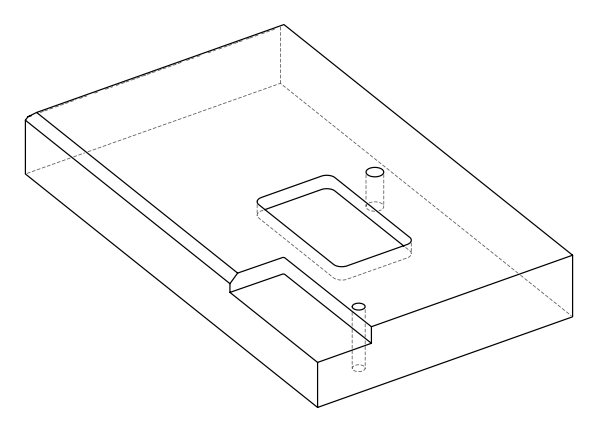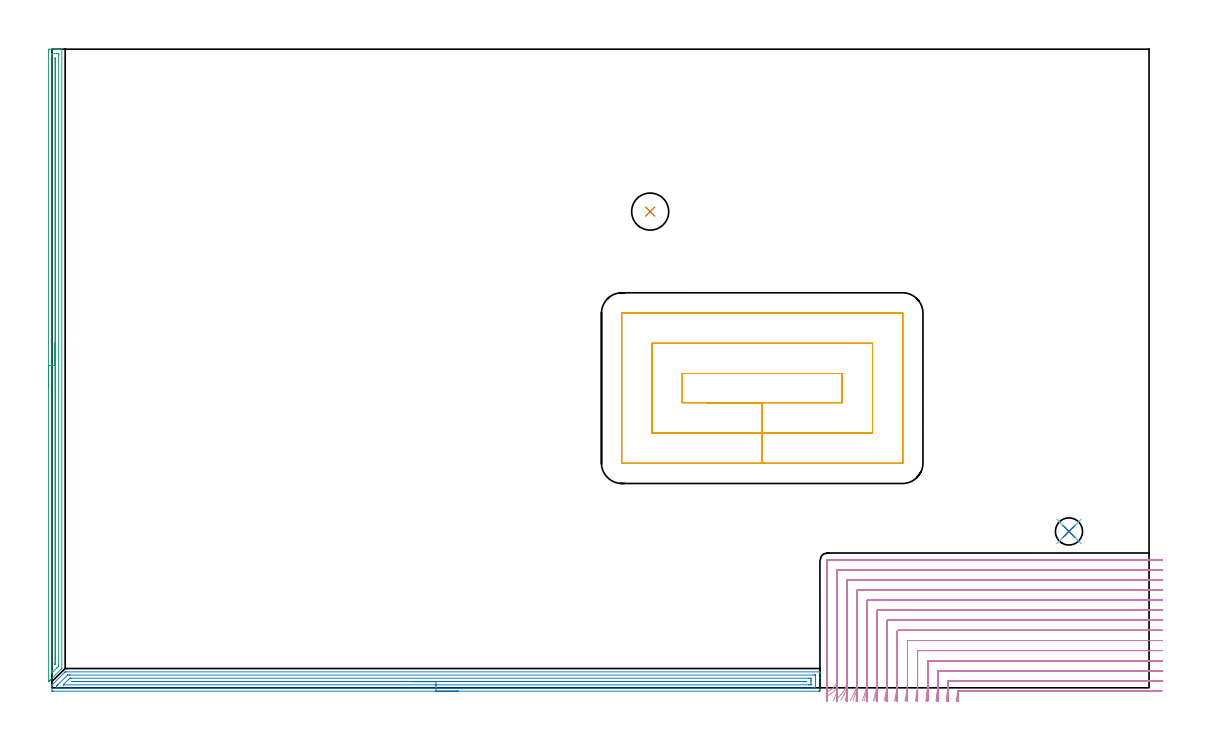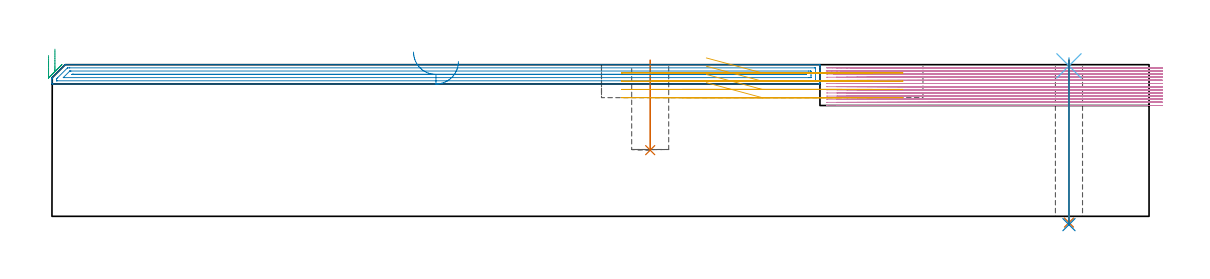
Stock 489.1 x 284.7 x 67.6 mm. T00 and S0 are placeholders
(PLAN: 8 operations, 6 tool changes, 87.2 min)
(1 INDEXABLE_INSERT_DRILL_BLIND_HOLE_FROM_SOLID | STEP1POCKET | NXT0302_004 | 0.16 min | 8083 mm3)
(2 AREA_MILL | FG_CHAMFER_SURFACE | UGT0205_001 | 11.04 min | 12862 mm3)
(3 AREA_MILL_1 | FG_CHAMFER_SURFACE_1 | UGT0205_001 | 6.85 min | 4840 mm3)
(4 MILL_CORNER_NOTCH_RECTANGULAR | CORNER_NOTCH_RECTANGULAR | UGT0201_014 | Follow Part, ap 1.5, ae 75% | 61.27 min | 160205 mm3)
(5 MILL_RECTANGULAR_POCKET | POCKET_RECTANGULAR_STRAIGHT | UGT0201_100 | Follow Part, ap 4.5, ae 75% | 7.29 min | 178053 mm3)
(6 SPOT_DRILL | STEP1HOLE | NXT0321_9005460120000 | 0.03 min | 6 mm3)
(7 DRILL_THROUGH_HOLE_INTO_CENTER | STEP1HOLE | NXT0301_042 | 0.29 min | 2638 mm3)
(8 DRILL_TO_ENLARGE_THROUGH_HOLE | STEP1HOLE | NXT0301_092 | 0.29 min | 5090 mm3)
(TOOL NXT0302_004 | Index. Insert Drill 16.5mm [880-D1650L20-05] | D16.5 PA176 FL83 Z2)
(TOOL UGT0205_001 | Chamfer Mill 20 x 3 x 45 deg. | D20 FL50 Z2)
(TOOL UGT0201_014 | End mill 6 mm | D6 FL24 Z4)
(TOOL UGT0201_100 | End Mill 18 mm | D18 FL22 Z2)
(TOOL NXT0321_9005460120000 | NC Spot Drill, 142deg, 12mm, Carbide, Uncoated | D12 PA142 FL30 Z2)
(TOOL NXT0301_042 | Carbide Drill 7.1mm [860.1-0710-057A1-MM 2214] | D7.1 PA140 FL85 Z2)
(TOOL NXT0301_092 | Carbide Drill 12.1mm [860.1-1210-061A1-MM 2214] | D12.1 PA140 FL77 Z2)
(OP 1 INDEXABLE_INSERT_DRILL_BLIND_HOLE_FROM_SOLID)
G17 G21 G94 G90
T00 M6
G54
G17 G0 G90 X266.7 Y212.3 S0 M3
G43 Z77.6 H1
G94 G81 G98 Z29.5 F250. R69.6
G80
M5
M2
(OP 2 AREA_MILL)
G17 G21 G94 G90
T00 M6
G54
G17 G0 G90 X181.2 Y-1.5 S1061 M3
G43 Z77.6 H0
Z69.
G94 G1 X181.162 Z68.128 F250.
X181.048 Z67.263
X180.859 Z66.412
X180.597 Z65.58
X180.263 Z64.774
X179.86 Z64.
X179.392 Z63.264
X178.86 Z62.572
X178.271 Z61.929
X177.628 Z61.34
X176.936 Z60.808
X176.2 Z60.34
X175.426 Z59.937
X174.62 Z59.603
X173.788 Z59.341
X172.936 Z59.152
X172.072 Z59.038
X171.2 Z59.
X0.615
X0.352 Y-1.497 Z59.003
X0.003 Y-1.491 Z59.006
X0.001 Y-1.466 Z59.031
X0. Y-0.263 Z60.232
Y0.396 Z60.896
Y1.05 Z61.549
X0.001 Y1.16 Z61.658
X0.01 Y1.199 Z61.696
X0.045 Y1.247 Z61.744
X5.585 Y6.785 Z67.285
X5.863 Y7.061 Z67.558
X5.906 Y7.095 Z67.59
X5.973 Y7.1 Z67.6
X342.232
X342.39 Y7.098 Z67.589
X342.397 Y6.966 Z67.459
X342.4 Y6.827 Z67.327
Y6.522 Z67.021
Y5.863 Z66.357
Y4.658 Z65.155
Y4.113 Z64.607
Y-0.865 Z59.632
X342.396 Y-1.138 Z59.359
X342.39 Y-1.493 Z59.004
X342.151 Y-1.496 Z59.002
X341.785 Y-1.5 Z59.
X171.2
Y-0.086 Z60.414
X2.401 Y-0.085 Z60.415
X2.219 Y-0.084 Z60.416
X2.052 Y-0.08 Z60.42
X2.017 Y-0.079 Z60.421
X2.01 Y-0.059 Z60.441
X2.006 Y-0.03 Z60.47
X2.001 Y0.129 Z60.629
X2.006 Y0.612 Z61.112
X2.01 Y0.71 Z61.21
X2.016 Y0.755 Z61.255
X2.045 Y0.787 Z61.287
X2.131 Y0.877 Z61.377
X2.401 Y1.151 Z61.651
X2.571 Y1.321 Z61.821
X6.867 Y5.615 Z66.115
X6.921 Y5.664 Z66.164
X6.94 Y5.678 Z66.178
X6.958 Y5.68 Z66.18
X7.049 Y5.684 Z66.184
X7.76 Y5.686 Z66.186
X7.94
X339.999 Y5.685 Z66.185
X340.181 Y5.684 Z66.184
X340.348 Y5.68 Z66.18
X340.383 Y5.679 Z66.179
X340.39 Y5.659 Z66.159
X340.394 Y5.63 Z66.13
X340.399 Y5.471 Z65.971
X340.4 Y0.22 Z60.72
X340.398 Y0.088 Z60.588
X340.394 Y-0.016 Z60.484
X340.39 Y-0.079 Z60.421
X340.354 Y-0.08 Z60.42
X339.999 Y-0.084 Z60.416
X339.818 Y-0.085 Z60.415
X339.106 Y-0.086 Z60.414
X171.2
Y1.328 Z61.828
X5.242 Y1.329 Z61.829
X5.112 Y1.33 Z61.83
X5.08 Y1.332 Z61.832
X5.055 Y1.334 Z61.834
X5.066 Y1.356 Z61.856
X5.08 Y1.379 Z61.879
X5.134 Y1.435 Z61.935
X5.186 Y1.487 Z61.987
X7.76 Y4.061 Z64.561
X7.812 Y4.113 Z64.613
X7.905 Y4.203 Z64.703
X7.947 Y4.24 Z64.74
X7.966 Y4.255 Z64.755
X8.006 Y4.265 Z64.765
X8.328 Y4.269 Z64.769
X8.491 Y4.271 Z64.771
X337.32
X338.052 Y4.27 Z64.77
X338.213 Y4.268 Z64.768
X338.366 Y4.265 Z64.765
X338.39 Y4.113 Z64.613
X338.396 Y3.933 Z64.433
X338.399 Y3.238 Z63.738
X338.4 Y3.054 Z63.554
Y2.179 Z62.679
X338.399 Y1.487 Z61.987
X338.396 Y1.396 Z61.896
X338.392 Y1.351 Z61.851
X338.389 Y1.335 Z61.835
X338.37 Y1.333 Z61.833
X338.213 Y1.331 Z61.831
X337.482 Y1.328 Z61.828
X337.32
X171.2
Y2.743 Z63.243
X9.157
X9.041 Y2.745 Z63.245
X8.983 Y2.749 Z63.249
X8.917 Y2.756 Z63.256
X8.955 Y2.797 Z63.297
X9.004 Y2.843 Z63.343
X9.047 Y2.851 Z63.351
X9.429 Y2.856 Z63.356
X9.546 Y2.857 Z63.357
X336.039
X336.097 Y2.856 Z63.356
X336.214 Y2.853 Z63.353
X336.39 Y2.845 Z63.345
X336.392 Y2.8 Z63.3
X336.39 Y2.755 Z63.255
X336.214 Y2.747 Z63.247
X336.097 Y2.744 Z63.244
X336.038 Y2.743 Z63.243
X171.2
X170.328 Z63.281
X169.464 Z63.395
X168.612 Z63.583
X167.78 Z63.846
X166.974 Z64.18
X166.2 Z64.582
X165.464 Z65.051
X164.772 Z65.582
X164.129 Z66.172
X163.54 Z66.815
X163.008 Z67.507
X162.54 Z68.243
X162.137 Z69.016
X161.803 Z69.822
X161.541 Z70.654
X161.352 Z71.506
X161.238 Z72.371
X161.2 Z73.243
G0 Z77.6
M5
M2
(OP 3 AREA_MILL_1)
G17 G21 G94 G90
T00 M6
G54
G17 G0 G90 X-1.5 Y133.7 S1061 M3
G43 Z77.6 H0
Z71.7
G94 G1 Y133.738 Z70.828 F250.
Y133.852 Z69.963
Y134.041 Z69.112
Y134.303 Z68.28
Y134.637 Z67.474
Y135.04 Z66.7
Y135.509 Z65.964
Y136.04 Z65.272
Y136.629 Z64.629
Y137.272 Z64.04
Y137.964 Z63.508
Y138.7 Z63.04
Y139.474 Z62.637
Y140.28 Z62.303
Y141.112 Z62.041
Y141.964 Z61.852
Y142.828 Z61.738
Y143.7 Z61.7
Y283.517
X-1.499 Y284.072 Z61.701
X-1.497 Y284.408
X-1.493 Y284.69 Z61.704
X-1.169 Y284.7 Z62.028
X1.45 Z64.644
X1.969 Z65.166
X2.323 Z65.519
X2.842 Z66.038
X3.196 Z66.39
X4.132 Z67.331
X4.268 Y284.697 Z67.461
X4.397 Y284.69 Z67.589
X4.4 Y284.519 Z67.6
Y8.693
X4.396 Y8.606 Z67.589
X4.357 Y8.559 Z67.553
X4.134 Y8.334 Z67.334
X-0.732 Y3.466 Z62.464
X-0.871 Y3.328 Z62.327
X-1.027 Y3.172 Z62.171
X-1.169 Y3.029 Z62.027
X-1.318 Y2.881 Z61.88
X-1.475 Y2.724 Z61.723
X-1.496 Y2.713 Z61.702
X-1.499 Y2.712 Z61.699
X-1.5 Y2.881 Z61.7
Y143.7
X-0.086 Z63.114
Y281.389
X-0.085 Y282.067 Z63.115
X-0.083 Y282.284 Z63.117
X-0.079 Y282.622 Z63.121
X-0.068 Y282.69 Z63.132
X0.035 Y282.695 Z63.235
X0.172 Y282.699 Z63.372
X2.323 Y282.7 Z65.523
X2.791 Y282.698 Z65.991
X2.941 Y282.693 Z66.141
X2.969 Y282.691 Z66.169
X2.979 Y282.64 Z66.179
X2.983 Y282.502 Z66.183
X2.984 Y282.284 Z66.184
X2.986 Y281.605 Z66.186
Y281.389
X2.985 Y10.481 Z66.185
X2.984 Y9.804 Z66.184
X2.981 Y9.695 Z66.181
X2.979 Y9.646 Z66.179
X2.929 Y9.587 Z66.129
X2.625 Y9.277 Z65.825
X2.323 Y8.973 Z65.523
X2.185 Y8.834 Z65.385
X0.418 Y7.068 Z63.618
X0.255 Y6.905 Z63.455
X0.046 Y6.703 Z63.246
X-0.03 Y6.632 Z63.17
X-0.079 Y6.591 Z63.121
X-0.082 Y6.686 Z63.118
X-0.084 Y6.905 Z63.116
X-0.085 Y7.305 Z63.115
X-0.086 Y7.584 Z63.114
Y143.7
X1.328 Z64.528
X1.329 Y280.495 Z64.529
X1.33 Y280.618 Z64.53
X1.332 Y280.661 Z64.532
X1.335 Y280.686 Z64.535
X1.351 Y280.69 Z64.551
X1.45 Y280.694 Z64.65
X1.516 Z64.716
X1.563 Y280.69 Z64.763
X1.566 Y280.619 Z64.766
X1.57 Y280.495 Z64.77
X1.571 Y280.371 Z64.771
Y11.126
X1.568 Y10.877 Z64.768
X1.564 Y10.713 Z64.764
X1.553 Y10.664 Z64.753
X1.536 Y10.644 Z64.736
X1.45 Y10.55 Z64.65
X1.416 Y10.516 Z64.616
X1.379 Y10.481 Z64.579
X1.355 Y10.466 Z64.555
X1.334 Y10.459 Z64.534
X1.332 Y10.481 Z64.532
X1.33 Y10.512 Z64.53
X1.329 Y10.605 Z64.529
X1.328 Y143.7 Z64.528
Y144.572 Z64.566
Y145.437 Z64.68
Y146.288 Z64.869
Y147.12 Z65.131
Y147.926 Z65.465
Y148.7 Z65.868
Y149.436 Z66.337
Y150.128 Z66.868
Y150.771 Z67.457
Y151.36 Z68.101
Y151.892 Z68.793
Y152.36 Z69.528
Y152.763 Z70.302
Y153.097 Z71.108
Y153.359 Z71.94
Y153.548 Z72.792
Y153.662 Z73.657
Y153.7 Z74.528
G0 Z77.6
M5
M2
(OP 4 MILL_CORNER_NOTCH_RECTANGULAR)
G17 G21 G94 G90
T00 M6
G54
G17 G0 G90 X494.753 Y-1.4 S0 M3
G43 Z77.6 H0
Z66.2
G94 G1 X491.753 F250.
X403.979 F500.
G3 X403.686 Y-1.669 R0.3
G2 X403.556 Y-3. R58.5
G1 X403.231 Y-5.982 F250.
G0 Z77.6
X495.1 Y3.1
Z66.2
G1 X492.1
X399.693 F500.
G3 X399.397 Y2.808 R0.3
G2 X399.027 Y-3. R54.
G1 X398.676 Y-5.979 F250.
G0 Z77.6
X495.1 Y7.6
Z66.2
G1 X492.1
X395.195 F500.
G3 X394.9 Y7.305 R0.3
G1 Y3.333
G2 X394.493 Y-3. R49.5
G1 X394.109 Y-5.975 F250.
G0 Z77.6
X495.1 Y12.1
Z66.2
G1 X492.1
X390.696 F500.
G3 X390.4 Y11.804 R0.3
G1 Y3.333
G2 X389.952 Y-3. R45.
G1 X389.53 Y-5.97 F250.
G0 Z77.6
X495.1 Y16.6
Z66.2
G1 X492.1
X386.196 F500.
G3 X385.9 Y16.304 R0.3
G1 Y3.333
G2 X385.402 Y-3. R40.5
G1 X384.933 Y-5.963 F250.
G0 Z77.6
X495.1 Y21.1
Z66.2
G1 X492.1
X381.696 F500.
G3 X381.4 Y20.804 R0.3
G1 Y3.333
G2 X380.839 Y-3. R36.
G1 X380.311 Y-5.953 F250.
G0 Z77.6
X495.1 Y25.6
Z66.2
G1 X492.1
X377.196 F500.
G3 X376.9 Y25.304 R0.3
G1 Y3.333
G2 X376.257 Y-3. R31.5
G1 X375.654 Y-5.939 F250.
G0 Z77.6
X495.1 Y30.1
Z66.2
G1 X492.1
X372.696 F500.
G3 X372.4 Y29.804 R0.3
G1 Y3.333
G2 X371.647 Y-3. R27.
G1 X370.943 Y-5.916 F250.
G0 Z77.6
X495.1 Y34.6
Z66.2
G1 X492.1
X368.197 F500.
G3 X367.9 Y34.303 R0.3
G1 Y3.333
G2 X366.99 Y-3. R22.5
G1 X366.146 Y-5.879 F250.
G0 Z77.6
X495.1 Y39.1
Z66.2
G1 X492.1
X363.697 F500.
G3 X363.4 Y38.803 R0.3
G1 Y3.333
G2 X362.249 Y-3. R18.
G1 X361.194 Y-5.808 F250.
G0 Z77.6
X495.1 Y43.6
Z66.2
G1 X492.1
X359.197 F500.
G3 X358.9 Y43.303 R0.3
G1 Y3.333
G2 X357.323 Y-3. R13.5
G1 X355.915 Y-5.649 F250.
G0 Z77.6
X495.1 Y48.1
Z66.2
G1 X492.1
X354.697 F500.
G3 X354.4 Y47.803 R0.3
G1 Y3.333
G2 X351.795 Y-3. R9.
G1 X349.684 Y-5.132 F250.
G0 Z77.6
X495.1 Y52.6
Z66.2
G1 X492.1
X350.197 F500.
G3 X349.9 Y52.303 R0.3
G1 Y3.333
G2 X347.979 Y-0.355 R4.5
G1 X345.52 Y-2.074 F250.
G0 Z77.6
X495.1 Y57.1
Z66.2
G1 X492.1
X345.8 F500.
G3 X345.4 Y56.7 R0.4
G1 Y3.333
Y0.333 F250.
G0 Z77.6
X494.753 Y-1.4
Z64.8
G1 X491.753
X404.105 F500.
G3 X403.811 Y-1.679 R0.3
G2 X403.723 Y-3. R58.5
G1 X403.49 Y-5.991 F250.
G0 Z77.6
X495.1 Y3.1
Z64.8
G1 X492.1
X399.695 F500.
G3 X399.4 Y2.805 R0.3
G1 Y1.546
G2 X399.208 Y-3. R54.
G1 X398.956 Y-5.989 F250.
G0 Z77.6
X495.1 Y7.6
Z64.8
G1 X492.1
X395.195 F500.
G3 X394.9 Y7.305 R0.3
G1 Y1.546
G2 X394.691 Y-3. R49.5
G1 X394.415 Y-5.987 F250.
G0 Z77.6
X495.1 Y12.1
Z64.8
G1 X492.1
X390.696 F500.
G3 X390.4 Y11.804 R0.3
G1 Y1.546
G2 X390.17 Y-3. R45.
G1 X389.867 Y-5.985 F250.
G0 Z77.6
X495.1 Y16.6
Z64.8
G1 X492.1
X386.196 F500.
G3 X385.9 Y16.304 R0.3
G1 Y1.546
G2 X385.644 Y-3. R40.5
G1 X385.307 Y-5.981 F250.
G0 Z77.6
X495.1 Y21.1
Z64.8
G1 X492.1
X381.696 F500.
G3 X381.4 Y20.804 R0.3
G1 Y1.546
G2 X381.112 Y-3. R36.
G1 X380.733 Y-5.976 F250.
G0 Z77.6
X495.1 Y25.6
Z64.8
G1 X492.1
X377.196 F500.
G3 X376.9 Y25.304 R0.3
G1 Y1.546
G2 X376.57 Y-3. R31.5
G1 X376.137 Y-5.969 F250.
G0 Z77.6
X495.1 Y30.1
Z64.8
G1 X492.1
X372.696 F500.
G3 X372.4 Y29.804 R0.3
G1 Y1.546
G2 X372.014 Y-3. R27.
G1 X371.509 Y-5.957 F250.
G0 Z77.6
X495.1 Y34.6
Z64.8
G1 X492.1
X368.197 F500.
G3 X367.9 Y34.303 R0.3
G1 Y1.546
G2 X367.436 Y-3. R22.5
G1 X366.83 Y-5.938 F250.
G0 Z77.6
X495.1 Y39.1
Z64.8
G1 X492.1
X363.697 F500.
G3 X363.4 Y38.803 R0.3
G1 Y1.546
G2 X362.816 Y-3. R18.
G1 X362.059 Y-5.903 F250.
G0 Z77.6
X495.1 Y43.6
Z64.8
G1 X492.1
X359.197 F500.
G3 X358.9 Y43.303 R0.3
G1 Y1.546
G2 X358.111 Y-3. R13.5
G1 X357.101 Y-5.825 F250.
G0 Z77.6
X495.1 Y48.1
Z64.8
G1 X492.1
X354.697 F500.
G3 X354.4 Y47.803 R0.3
G1 Y1.546
G2 X353.167 Y-3. R9.
G1 X351.652 Y-5.589 F250.
G0 Z77.6
X495.1 Y52.6
Z64.8
G1 X492.1
X350.197 F500.
G3 X349.9 Y52.303 R0.3
G1 Y1.546
G2 X347.691 Y-2.326 R4.5
G1 X345.11 Y-3.854 F250.
G0 Z77.6
X495.1 Y57.1
Z64.8
G1 X492.1
X345.8 F500.
G3 X345.4 Y56.7 R0.4
G1 Y1.546
Y-1.454 F250.
G0 Z77.6
X494.753 Y-1.4
Z63.4
G1 X491.753
X404.193 F500.
G3 X403.898 Y-1.693 R0.3
G2 X403.874 Y-3. R58.5
G1 X403.784 Y-5.999 F250.
G0 Z77.6
X495.1 Y3.1
Z63.4
G1 X492.1
X399.695 F500.
G3 X399.4 Y2.805 R0.3
G1 Y-1.25
G2 X399.372 Y-3. R54.
G1 X399.274 Y-5.998 F250.
G0 Z77.6
X495.1 Y7.6
Z63.4
G1 X492.1
X395.195 F500.
G3 X394.9 Y7.305 R0.3
G1 Y-1.25
G2 X394.869 Y-3. R49.5
G1 X394.763 Y-5.998 F250.
G0 Z77.6
X495.1 Y12.1
Z63.4
G1 X492.1
X390.696 F500.
G3 X390.4 Y11.804 R0.3
G1 Y-1.25
G2 X390.366 Y-3. R45.
G1 X390.249 Y-5.998 F250.
G0 Z77.6
X495.1 Y16.6
Z63.4
G1 X492.1
X386.196 F500.
G3 X385.9 Y16.304 R0.3
G1 Y-1.25
G2 X385.862 Y-3. R40.5
G1 X385.733 Y-5.997 F250.
G0 Z77.6
X495.1 Y21.1
Z63.4
G1 X492.1
X381.696 F500.
G3 X381.4 Y20.804 R0.3
G1 Y-1.25
G2 X381.357 Y-3. R36.
G1 X381.212 Y-5.996 F250.
G0 Z77.6
X495.1 Y25.6
Z63.4
G1 X492.1
X377.196 F500.
G3 X376.9 Y25.304 R0.3
G1 Y-1.25
G2 X376.851 Y-3. R31.5
G1 X376.685 Y-5.995 F250.
G0 Z77.6
X495.1 Y30.1
Z63.4
G1 X492.1
X372.696 F500.
G3 X372.4 Y29.804 R0.3
G1 Y-1.25
G2 X372.343 Y-3. R27.
G1 X372.149 Y-5.994 F250.
G0 Z77.6
X495.1 Y34.6
Z63.4
G1 X492.1
X368.197 F500.
G3 X367.9 Y34.303 R0.3
G1 Y-1.25
G2 X367.832 Y-3. R22.5
G1 X367.599 Y-5.991 F250.
G0 Z77.6
X495.1 Y39.1
Z63.4
G1 X492.1
X363.697 F500.
G3 X363.4 Y38.803 R0.3
G1 Y-1.25
G2 X363.315 Y-3. R18.
G1 X363.023 Y-5.986 F250.
G0 Z77.6
X495.1 Y43.6
Z63.4
G1 X492.1
X359.197 F500.
G3 X358.9 Y43.303 R0.3
G1 Y-1.25
G2 X358.786 Y-3. R13.5
G1 X358.397 Y-5.975 F250.
G0 Z77.6
X495.1 Y48.1
Z63.4
G1 X492.1
X354.697 F500.
G3 X354.4 Y47.803 R0.3
G1 Y-1.25
G2 X354.228 Y-3. R9.
G1 X353.645 Y-5.943 F250.
G0 Z77.6
X495.1 Y52.6
Z63.4
G1 X492.1
X350.197 F500.
G3 X349.9 Y52.303 R0.3
G1 Y-1.25
G2 X349.546 Y-3. R4.5
G1 X348.38 Y-5.764 F250.
G0 Z77.6
X495.1 Y57.1
Z63.4
G1 X492.1
X345.8 F500.
G3 X345.4 Y56.7 R0.4
G1 Y-1.25
Y-4.25 F250.
G0 Z77.6
X494.753 Y-1.4
Z62.
G1 X491.753
X404.195 F500.
G3 X403.9 Y-1.695 R0.3
G1 Y-2.73
X403.899 Y-3.
X403.886 Y-6. F250.
G0 Z77.6
X495.1 Y3.1
Z62.
G1 X492.1
X399.695 F500.
G3 X399.4 Y2.805 R0.3
G1 Y-2.73
X399.399 Y-3.
X399.384 Y-6. F250.
G0 Z77.6
X495.1 Y7.6
Z62.
G1 X492.1
X395.195 F500.
G3 X394.9 Y7.305 R0.3
G1 Y-2.73
X394.899 Y-3.
X394.883 Y-6. F250.
G0 Z77.6
X495.1 Y12.1
Z62.
G1 X492.1
X390.696 F500.
G3 X390.4 Y11.804 R0.3
G1 Y-2.73
X390.399 Y-3.
X390.381 Y-6. F250.
G0 Z77.6
X495.1 Y16.6
Z62.
G1 X492.1
X386.196 F500.
G3 X385.9 Y16.304 R0.3
G1 Y-2.73
X385.899 Y-3.
X385.879 Y-6. F250.
G0 Z77.6
X495.1 Y21.1
Z62.
G1 X492.1
X381.696 F500.
G3 X381.4 Y20.804 R0.3
G1 Y-2.73
G2 X381.399 Y-3. R36.
G1 X381.377 Y-6. F250.
G0 Z77.6
X495.1 Y25.6
Z62.
G1 X492.1
X377.196 F500.
G3 X376.9 Y25.304 R0.3
G1 Y-2.73
G2 X376.899 Y-3. R31.5
G1 X376.873 Y-6. F250.
G0 Z77.6
X495.1 Y30.1
Z62.
G1 X492.1
X372.696 F500.
G3 X372.4 Y29.804 R0.3
G1 Y-2.73
G2 X372.399 Y-3. R27.
G1 X372.369 Y-6. F250.
G0 Z77.6
X495.1 Y34.6
Z62.
G1 X492.1
X368.197 F500.
G3 X367.9 Y34.303 R0.3
G1 Y-2.73
G2 X367.898 Y-3. R22.5
G1 X367.862 Y-6. F250.
G0 Z77.6
X495.1 Y39.1
Z62.
G1 X492.1
X363.697 F500.
G3 X363.4 Y38.803 R0.3
G1 Y-2.73
G2 X363.398 Y-3. R18.
G1 X363.353 Y-6. F250.
G0 Z77.6
X495.1 Y43.6
Z62.
G1 X492.1
X359.197 F500.
G3 X358.9 Y43.303 R0.3
G1 Y-2.73
G2 X358.897 Y-3. R13.5
G1 X358.837 Y-5.999 F250.
G0 Z77.6
X495.1 Y48.1
Z62.
G1 X492.1
X354.697 F500.
G3 X354.4 Y47.803 R0.3
G1 Y-2.73
G2 X354.396 Y-3. R9.
G1 X354.306 Y-5.999 F250.
G0 Z77.6
X495.1 Y52.6
Z62.
G1 X492.1
X350.197 F500.
G3 X349.9 Y52.303 R0.3
G1 Y-2.73
G2 X349.892 Y-3. R4.5
G1 X349.712 Y-5.995 F250.
G0 Z77.6
X495.1 Y57.1
Z62.
G1 X492.1
X345.8 F500.
G3 X345.4 Y56.7 R0.4
G1 Y-2.73
Y-5.73 F250.
G0 Z77.6
X494.753 Y-1.4
Z60.6
G1 X491.753
X404.195 F500.
G3 X403.9 Y-1.695 R0.3
G1 Y-3.
Y-6. F250.
G0 Z77.6
X495.1 Y3.1
Z60.6
G1 X492.1
X399.695 F500.
G3 X399.4 Y2.805 R0.3
G1 Y-3.
Y-6. F250.
G0 Z77.6
X495.1 Y7.6
Z60.6
G1 X492.1
X395.195 F500.
G3 X394.9 Y7.305 R0.3
G1 Y-3.
Y-6. F250.
G0 Z77.6
X495.1 Y12.1
Z60.6
G1 X492.1
X390.696 F500.
G3 X390.4 Y11.804 R0.3
G1 Y-3.
Y-6. F250.
G0 Z77.6
X495.1 Y16.6
Z60.6
G1 X492.1
X386.196 F500.
G3 X385.9 Y16.304 R0.3
G1 Y-3.
Y-6. F250.
G0 Z77.6
X495.1 Y21.1
Z60.6
G1 X492.1
X381.696 F500.
G3 X381.4 Y20.804 R0.3
G1 Y-3.
Y-6. F250.
G0 Z77.6
X495.1 Y25.6
Z60.6
G1 X492.1
X377.196 F500.
G3 X376.9 Y25.304 R0.3
G1 Y-3.
Y-6. F250.
G0 Z77.6
X495.1 Y30.1
Z60.6
G1 X492.1
X372.696 F500.
G3 X372.4 Y29.804 R0.3
G1 Y-3.
Y-6. F250.
G0 Z77.6
X495.1 Y34.6
Z60.6
G1 X492.1
X368.197 F500.
G3 X367.9 Y34.303 R0.3
G1 Y-3.
Y-6. F250.
G0 Z77.6
X495.1 Y39.1
Z60.6
G1 X492.1
X363.697 F500.
G3 X363.4 Y38.803 R0.3
G1 Y-3.
Y-6. F250.
G0 Z77.6
X495.1 Y43.6
Z60.6
G1 X492.1
X359.197 F500.
G3 X358.9 Y43.303 R0.3
G1 Y-3.
Y-6. F250.
G0 Z77.6
X495.1 Y48.1
Z60.6
G1 X492.1
X354.697 F500.
G3 X354.4 Y47.803 R0.3
G1 Y-3.
Y-6. F250.
G0 Z77.6
X495.1 Y52.6
Z60.6
G1 X492.1
X350.197 F500.
G3 X349.9 Y52.303 R0.3
G1 Y-3.
Y-6. F250.
G0 Z77.6
X495.1 Y57.1
Z60.6
G1 X492.1
X345.8 F500.
G3 X345.4 Y56.7 R0.4
G1 Y-3.
Y-6. F250.
G0 Z77.6
X494.753 Y-1.4
Z59.2
G1 X491.753
X404.195 F500.
G3 X403.9 Y-1.695 R0.3
G1 Y-3.
Y-6. F250.
G0 Z77.6
X495.1 Y3.1
Z59.2
G1 X492.1
X399.695 F500.
G3 X399.4 Y2.805 R0.3
G1 Y-3.
Y-6. F250.
G0 Z77.6
X495.1 Y7.6
Z59.2
G1 X492.1
X395.195 F500.
G3 X394.9 Y7.305 R0.3
G1 Y-3.
Y-6. F250.
G0 Z77.6
X495.1 Y12.1
Z59.2
G1 X492.1
X390.696 F500.
G3 X390.4 Y11.804 R0.3
G1 Y-3.
Y-6. F250.
G0 Z77.6
X495.1 Y16.6
Z59.2
G1 X492.1
X386.196 F500.
G3 X385.9 Y16.304 R0.3
G1 Y-3.
Y-6. F250.
G0 Z77.6
X495.1 Y21.1
Z59.2
G1 X492.1
X381.696 F500.
G3 X381.4 Y20.804 R0.3
G1 Y-3.
Y-6. F250.
G0 Z77.6
X495.1 Y25.6
Z59.2
G1 X492.1
X377.196 F500.
G3 X376.9 Y25.304 R0.3
G1 Y-3.
Y-6. F250.
G0 Z77.6
X495.1 Y30.1
Z59.2
G1 X492.1
X372.696 F500.
G3 X372.4 Y29.804 R0.3
G1 Y-3.
Y-6. F250.
G0 Z77.6
X495.1 Y34.6
Z59.2
G1 X492.1
X368.197 F500.
G3 X367.9 Y34.303 R0.3
G1 Y-3.
Y-6. F250.
G0 Z77.6
X495.1 Y39.1
Z59.2
G1 X492.1
X363.697 F500.
G3 X363.4 Y38.803 R0.3
G1 Y-3.
Y-6. F250.
G0 Z77.6
X495.1 Y43.6
Z59.2
G1 X492.1
X359.197 F500.
G3 X358.9 Y43.303 R0.3
G1 Y-3.
Y-6. F250.
G0 Z77.6
X495.1 Y48.1
Z59.2
G1 X492.1
X354.697 F500.
G3 X354.4 Y47.803 R0.3
G1 Y-3.
Y-6. F250.
G0 Z77.6
X495.1 Y52.6
Z59.2
G1 X492.1
X350.197 F500.
G3 X349.9 Y52.303 R0.3
G1 Y-3.
Y-6. F250.
G0 Z77.6
X495.1 Y57.1
Z59.2
G1 X492.1
X345.8 F500.
G3 X345.4 Y56.7 R0.4
G1 Y-3.
Y-6. F250.
G0 Z77.6
X494.753 Y-1.4
Z57.8
G1 X491.753
X404.195 F500.
G3 X403.9 Y-1.695 R0.3
G1 Y-3.
Y-6. F250.
G0 Z77.6
X495.1 Y3.1
Z57.8
G1 X492.1
X399.695 F500.
G3 X399.4 Y2.805 R0.3
G1 Y-3.
Y-6. F250.
G0 Z77.6
X495.1 Y7.6
Z57.8
G1 X492.1
X395.195 F500.
G3 X394.9 Y7.305 R0.3
G1 Y-3.
Y-6. F250.
G0 Z77.6
X495.1 Y12.1
Z57.8
G1 X492.1
X390.696 F500.
G3 X390.4 Y11.804 R0.3
G1 Y-3.
Y-6. F250.
G0 Z77.6
X495.1 Y16.6
Z57.8
G1 X492.1
X386.196 F500.
G3 X385.9 Y16.304 R0.3
G1 Y-3.
Y-6. F250.
G0 Z77.6
X495.1 Y21.1
Z57.8
G1 X492.1
X381.696 F500.
G3 X381.4 Y20.804 R0.3
G1 Y-3.
Y-6. F250.
G0 Z77.6
X495.1 Y25.6
Z57.8
G1 X492.1
X377.196 F500.
G3 X376.9 Y25.304 R0.3
G1 Y-3.
Y-6. F250.
G0 Z77.6
X495.1 Y30.1
Z57.8
G1 X492.1
X372.696 F500.
G3 X372.4 Y29.804 R0.3
G1 Y-3.
Y-6. F250.
G0 Z77.6
X495.1 Y34.6
Z57.8
G1 X492.1
X368.197 F500.
G3 X367.9 Y34.303 R0.3
G1 Y-3.
Y-6. F250.
G0 Z77.6
X495.1 Y39.1
Z57.8
G1 X492.1
X363.697 F500.
G3 X363.4 Y38.803 R0.3
G1 Y-3.
Y-6. F250.
G0 Z77.6
X495.1 Y43.6
Z57.8
G1 X492.1
X359.197 F500.
G3 X358.9 Y43.303 R0.3
G1 Y-3.
Y-6. F250.
G0 Z77.6
X495.1 Y48.1
Z57.8
G1 X492.1
X354.697 F500.
G3 X354.4 Y47.803 R0.3
G1 Y-3.
Y-6. F250.
G0 Z77.6
X495.1 Y52.6
Z57.8
G1 X492.1
X350.197 F500.
G3 X349.9 Y52.303 R0.3
G1 Y-3.
Y-6. F250.
G0 Z77.6
X495.1 Y57.1
Z57.8
G1 X492.1
X345.8 F500.
G3 X345.4 Y56.7 R0.4
G1 Y-3.
Y-6. F250.
G0 Z77.6
X494.753 Y-1.4
Z56.4
G1 X491.753
X404.195 F500.
G3 X403.9 Y-1.695 R0.3
G1 Y-3.
Y-6. F250.
G0 Z77.6
X495.1 Y3.1
Z56.4
G1 X492.1
X399.695 F500.
G3 X399.4 Y2.805 R0.3
G1 Y-3.
Y-6. F250.
G0 Z77.6
X495.1 Y7.6
Z56.4
G1 X492.1
X395.195 F500.
G3 X394.9 Y7.305 R0.3
G1 Y-3.
Y-6. F250.
G0 Z77.6
X495.1 Y12.1
Z56.4
G1 X492.1
X390.696 F500.
G3 X390.4 Y11.804 R0.3
G1 Y-3.
Y-6. F250.
G0 Z77.6
X495.1 Y16.6
Z56.4
G1 X492.1
X386.196 F500.
G3 X385.9 Y16.304 R0.3
G1 Y-3.
Y-6. F250.
G0 Z77.6
X495.1 Y21.1
Z56.4
G1 X492.1
X381.696 F500.
G3 X381.4 Y20.804 R0.3
G1 Y-3.
Y-6. F250.
G0 Z77.6
X495.1 Y25.6
Z56.4
G1 X492.1
X377.196 F500.
G3 X376.9 Y25.304 R0.3
G1 Y-3.
Y-6. F250.
G0 Z77.6
X495.1 Y30.1
Z56.4
G1 X492.1
X372.696 F500.
G3 X372.4 Y29.804 R0.3
G1 Y-3.
Y-6. F250.
G0 Z77.6
X495.1 Y34.6
Z56.4
G1 X492.1
X368.197 F500.
G3 X367.9 Y34.303 R0.3
G1 Y-3.
Y-6. F250.
G0 Z77.6
X495.1 Y39.1
Z56.4
G1 X492.1
X363.697 F500.
G3 X363.4 Y38.803 R0.3
G1 Y-3.
Y-6. F250.
G0 Z77.6
X495.1 Y43.6
Z56.4
G1 X492.1
X359.197 F500.
G3 X358.9 Y43.303 R0.3
G1 Y-3.
Y-6. F250.
G0 Z77.6
X495.1 Y48.1
Z56.4
G1 X492.1
X354.697 F500.
G3 X354.4 Y47.803 R0.3
G1 Y-3.
Y-6. F250.
G0 Z77.6
X495.1 Y52.6
Z56.4
G1 X492.1
X350.197 F500.
G3 X349.9 Y52.303 R0.3
G1 Y-3.
Y-6. F250.
G0 Z77.6
X495.1 Y57.1
Z56.4
G1 X492.1
X345.8 F500.
G3 X345.4 Y56.7 R0.4
G1 Y-3.
Y-6. F250.
G0 Z77.6
X494.753 Y-1.4
Z55.
G1 X491.753
X404.195 F500.
G3 X403.9 Y-1.695 R0.3
G1 Y-3.
Y-6. F250.
G0 Z77.6
X495.1 Y3.1
Z55.
G1 X492.1
X399.695 F500.
G3 X399.4 Y2.805 R0.3
G1 Y-3.
Y-6. F250.
G0 Z77.6
X495.1 Y7.6
Z55.
G1 X492.1
X395.195 F500.
G3 X394.9 Y7.305 R0.3
G1 Y-3.
Y-6. F250.
G0 Z77.6
X495.1 Y12.1
Z55.
G1 X492.1
X390.696 F500.
G3 X390.4 Y11.804 R0.3
G1 Y-3.
Y-6. F250.
G0 Z77.6
X495.1 Y16.6
Z55.
G1 X492.1
X386.196 F500.
G3 X385.9 Y16.304 R0.3
G1 Y-3.
Y-6. F250.
G0 Z77.6
X495.1 Y21.1
Z55.
G1 X492.1
X381.696 F500.
G3 X381.4 Y20.804 R0.3
G1 Y-3.
Y-6. F250.
G0 Z77.6
X495.1 Y25.6
Z55.
G1 X492.1
X377.196 F500.
G3 X376.9 Y25.304 R0.3
G1 Y-3.
Y-6. F250.
G0 Z77.6
X495.1 Y30.1
Z55.
G1 X492.1
X372.696 F500.
G3 X372.4 Y29.804 R0.3
G1 Y-3.
Y-6. F250.
G0 Z77.6
X495.1 Y34.6
Z55.
G1 X492.1
X368.197 F500.
G3 X367.9 Y34.303 R0.3
G1 Y-3.
Y-6. F250.
G0 Z77.6
X495.1 Y39.1
Z55.
G1 X492.1
X363.697 F500.
G3 X363.4 Y38.803 R0.3
G1 Y-3.
Y-6. F250.
G0 Z77.6
X495.1 Y43.6
Z55.
G1 X492.1
X359.197 F500.
G3 X358.9 Y43.303 R0.3
G1 Y-3.
Y-6. F250.
G0 Z77.6
X495.1 Y48.1
Z55.
G1 X492.1
X354.697 F500.
G3 X354.4 Y47.803 R0.3
G1 Y-3.
Y-6. F250.
G0 Z77.6
X495.1 Y52.6
Z55.
G1 X492.1
X350.197 F500.
G3 X349.9 Y52.303 R0.3
G1 Y-3.
Y-6. F250.
G0 Z77.6
X495.1 Y57.1
Z55.
G1 X492.1
X345.8 F500.
G3 X345.4 Y56.7 R0.4
G1 Y-3.
Y-6. F250.
G0 Z77.6
X494.753 Y-1.4
Z53.6
G1 X491.753
X404.195 F500.
G3 X403.9 Y-1.695 R0.3
G1 Y-3.
Y-6. F250.
G0 Z77.6
X495.1 Y3.1
Z53.6
G1 X492.1
X399.695 F500.
G3 X399.4 Y2.805 R0.3
G1 Y-3.
Y-6. F250.
G0 Z77.6
X495.1 Y7.6
Z53.6
G1 X492.1
X395.195 F500.
G3 X394.9 Y7.305 R0.3
G1 Y-3.
Y-6. F250.
G0 Z77.6
X495.1 Y12.1
Z53.6
G1 X492.1
X390.696 F500.
G3 X390.4 Y11.804 R0.3
G1 Y-3.
Y-6. F250.
G0 Z77.6
X495.1 Y16.6
Z53.6
G1 X492.1
X386.196 F500.
G3 X385.9 Y16.304 R0.3
G1 Y-3.
Y-6. F250.
G0 Z77.6
X495.1 Y21.1
Z53.6
G1 X492.1
X381.696 F500.
G3 X381.4 Y20.804 R0.3
G1 Y-3.
Y-6. F250.
G0 Z77.6
X495.1 Y25.6
Z53.6
G1 X492.1
X377.196 F500.
G3 X376.9 Y25.304 R0.3
G1 Y-3.
Y-6. F250.
G0 Z77.6
X495.1 Y30.1
Z53.6
G1 X492.1
X372.696 F500.
G3 X372.4 Y29.804 R0.3
G1 Y-3.
Y-6. F250.
G0 Z77.6
X495.1 Y34.6
Z53.6
G1 X492.1
X368.197 F500.
G3 X367.9 Y34.303 R0.3
G1 Y-3.
Y-6. F250.
G0 Z77.6
X495.1 Y39.1
Z53.6
G1 X492.1
X363.697 F500.
G3 X363.4 Y38.803 R0.3
G1 Y-3.
Y-6. F250.
G0 Z77.6
X495.1 Y43.6
Z53.6
G1 X492.1
X359.197 F500.
G3 X358.9 Y43.303 R0.3
G1 Y-3.
Y-6. F250.
G0 Z77.6
X495.1 Y48.1
Z53.6
G1 X492.1
X354.697 F500.
G3 X354.4 Y47.803 R0.3
G1 Y-3.
Y-6. F250.
G0 Z77.6
X495.1 Y52.6
Z53.6
G1 X492.1
X350.197 F500.
G3 X349.9 Y52.303 R0.3
G1 Y-3.
Y-6. F250.
G0 Z77.6
X495.1 Y57.1
Z53.6
G1 X492.1
X345.8 F500.
G3 X345.4 Y56.7 R0.4
G1 Y-3.
Y-6. F250.
G0 Z77.6
X494.753 Y-1.4
Z52.2
G1 X491.753
X404.195 F500.
G3 X403.9 Y-1.695 R0.3
G1 Y-3.
Y-6. F250.
G0 Z77.6
X495.1 Y3.1
Z52.2
G1 X492.1
X399.695 F500.
G3 X399.4 Y2.805 R0.3
G1 Y-3.
Y-6. F250.
G0 Z77.6
X495.1 Y7.6
Z52.2
G1 X492.1
X395.195 F500.
G3 X394.9 Y7.305 R0.3
G1 Y-3.
Y-6. F250.
G0 Z77.6
X495.1 Y12.1
Z52.2
G1 X492.1
X390.696 F500.
G3 X390.4 Y11.804 R0.3
G1 Y-3.
Y-6. F250.
G0 Z77.6
X495.1 Y16.6
Z52.2
G1 X492.1
X386.196 F500.
G3 X385.9 Y16.304 R0.3
G1 Y-3.
Y-6. F250.
G0 Z77.6
X495.1 Y21.1
Z52.2
G1 X492.1
X381.696 F500.
G3 X381.4 Y20.804 R0.3
G1 Y-3.
Y-6. F250.
G0 Z77.6
X495.1 Y25.6
Z52.2
G1 X492.1
X377.196 F500.
G3 X376.9 Y25.304 R0.3
G1 Y-3.
Y-6. F250.
G0 Z77.6
X495.1 Y30.1
Z52.2
G1 X492.1
X372.696 F500.
G3 X372.4 Y29.804 R0.3
G1 Y-3.
Y-6. F250.
G0 Z77.6
X495.1 Y34.6
Z52.2
G1 X492.1
X368.197 F500.
G3 X367.9 Y34.303 R0.3
G1 Y-3.
Y-6. F250.
G0 Z77.6
X495.1 Y39.1
Z52.2
G1 X492.1
X363.697 F500.
G3 X363.4 Y38.803 R0.3
G1 Y-3.
Y-6. F250.
G0 Z77.6
X495.1 Y43.6
Z52.2
G1 X492.1
X359.197 F500.
G3 X358.9 Y43.303 R0.3
G1 Y-3.
Y-6. F250.
G0 Z77.6
X495.1 Y48.1
Z52.2
G1 X492.1
X354.697 F500.
G3 X354.4 Y47.803 R0.3
G1 Y-3.
Y-6. F250.
G0 Z77.6
X495.1 Y52.6
Z52.2
G1 X492.1
X350.197 F500.
G3 X349.9 Y52.303 R0.3
G1 Y-3.
Y-6. F250.
G0 Z77.6
X495.1 Y57.1
Z52.2
G1 X492.1
X345.8 F500.
G3 X345.4 Y56.7 R0.4
G1 Y-3.
Y-6. F250.
G0 Z77.6
X494.753 Y-1.4
Z50.8
G1 X491.753
X404.195 F500.
G3 X403.9 Y-1.695 R0.3
G1 Y-3.
Y-6. F250.
G0 Z77.6
X495.1 Y3.1
Z50.8
G1 X492.1
X399.695 F500.
G3 X399.4 Y2.805 R0.3
G1 Y-3.
Y-6. F250.
G0 Z77.6
X495.1 Y7.6
Z50.8
G1 X492.1
X395.195 F500.
G3 X394.9 Y7.305 R0.3
G1 Y-3.
Y-6. F250.
G0 Z77.6
X495.1 Y12.1
Z50.8
G1 X492.1
X390.696 F500.
G3 X390.4 Y11.804 R0.3
G1 Y-3.
Y-6. F250.
G0 Z77.6
X495.1 Y16.6
Z50.8
G1 X492.1
X386.196 F500.
G3 X385.9 Y16.304 R0.3
G1 Y-3.
Y-6. F250.
G0 Z77.6
X495.1 Y21.1
Z50.8
G1 X492.1
X381.696 F500.
G3 X381.4 Y20.804 R0.3
G1 Y-3.
Y-6. F250.
G0 Z77.6
X495.1 Y25.6
Z50.8
G1 X492.1
X377.196 F500.
G3 X376.9 Y25.304 R0.3
G1 Y-3.
Y-6. F250.
G0 Z77.6
X495.1 Y30.1
Z50.8
G1 X492.1
X372.696 F500.
G3 X372.4 Y29.804 R0.3
G1 Y-3.
Y-6. F250.
G0 Z77.6
X495.1 Y34.6
Z50.8
G1 X492.1
X368.197 F500.
G3 X367.9 Y34.303 R0.3
G1 Y-3.
Y-6. F250.
G0 Z77.6
X495.1 Y39.1
Z50.8
G1 X492.1
X363.697 F500.
G3 X363.4 Y38.803 R0.3
G1 Y-3.
Y-6. F250.
G0 Z77.6
X495.1 Y43.6
Z50.8
G1 X492.1
X359.197 F500.
G3 X358.9 Y43.303 R0.3
G1 Y-3.
Y-6. F250.
G0 Z77.6
X495.1 Y48.1
Z50.8
G1 X492.1
X354.697 F500.
G3 X354.4 Y47.803 R0.3
G1 Y-3.
Y-6. F250.
G0 Z77.6
X495.1 Y52.6
Z50.8
G1 X492.1
X350.197 F500.
G3 X349.9 Y52.303 R0.3
G1 Y-3.
Y-6. F250.
G0 Z77.6
X495.1 Y57.1
Z50.8
G1 X492.1
X345.8 F500.
G3 X345.4 Y56.7 R0.4
G1 Y-3.
Y-6. F250.
G0 Z77.6
X494.753 Y-1.4
Z49.4
G1 X491.753
X404.195 F500.
G3 X403.9 Y-1.695 R0.3
G1 Y-3.
Y-6. F250.
G0 Z77.6
X495.1 Y3.1
Z49.4
G1 X492.1
X399.695 F500.
G3 X399.4 Y2.805 R0.3
G1 Y-3.
Y-6. F250.
G0 Z77.6
X495.1 Y7.6
Z49.4
G1 X492.1
X395.195 F500.
G3 X394.9 Y7.305 R0.3
G1 Y-3.
Y-6. F250.
G0 Z77.6
X495.1 Y12.1
Z49.4
G1 X492.1
X390.696 F500.
G3 X390.4 Y11.804 R0.3
G1 Y-3.
Y-6. F250.
G0 Z77.6
X495.1 Y16.6
Z49.4
G1 X492.1
X386.196 F500.
G3 X385.9 Y16.304 R0.3
G1 Y-3.
Y-6. F250.
G0 Z77.6
X495.1 Y21.1
Z49.4
G1 X492.1
X381.696 F500.
G3 X381.4 Y20.804 R0.3
G1 Y-3.
Y-6. F250.
G0 Z77.6
X495.1 Y25.6
Z49.4
G1 X492.1
X377.196 F500.
G3 X376.9 Y25.304 R0.3
G1 Y-3.
Y-6. F250.
G0 Z77.6
X495.1 Y30.1
Z49.4
G1 X492.1
X372.696 F500.
G3 X372.4 Y29.804 R0.3
G1 Y-3.
Y-6. F250.
G0 Z77.6
X495.1 Y34.6
Z49.4
G1 X492.1
X368.197 F500.
G3 X367.9 Y34.303 R0.3
G1 Y-3.
Y-6. F250.
G0 Z77.6
X495.1 Y39.1
Z49.4
G1 X492.1
X363.697 F500.
G3 X363.4 Y38.803 R0.3
G1 Y-3.
Y-6. F250.
G0 Z77.6
X495.1 Y43.6
Z49.4
G1 X492.1
X359.197 F500.
G3 X358.9 Y43.303 R0.3
G1 Y-3.
Y-6. F250.
G0 Z77.6
X495.1 Y48.1
Z49.4
G1 X492.1
X354.697 F500.
G3 X354.4 Y47.803 R0.3
G1 Y-3.
Y-6. F250.
G0 Z77.6
X495.1 Y52.6
Z49.4
G1 X492.1
X350.197 F500.
G3 X349.9 Y52.303 R0.3
G1 Y-3.
Y-6. F250.
G0 Z77.6
X495.1 Y57.1
Z49.4
G1 X492.1
X345.8 F500.
G3 X345.4 Y56.7 R0.4
G1 Y-3.
Y-6. F250.
G0 Z77.6
M5
M2
(OP 5 MILL_RECTANGULAR_POCKET)
G17 G21 G94 G90
T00 M6
G54
G17 G0 G90 X291.739 Y127.1 S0 M3
G43 Z77.6 H0
Z70.6
G94 G1 X316.65 Z63.925 F250.
X352.3 F500.
Y140.1
X281.
Y127.1
X316.65
Y113.6
X365.8
Y153.6
X267.5
Y113.6
X316.65
Y100.1
X379.2
X379.255 Y100.105
X379.295 Y100.145
X379.3 Y100.2
Y167.
X379.295 Y167.055
X379.255 Y167.095
X379.2 Y167.1
X254.1
X254.045 Y167.095
X254.005 Y167.055
X254. Y167.
Y100.2
X254.005 Y100.145
X254.045 Y100.105
X254.1 Y100.1
X316.65
X317.65
G0 X291.739 Y127.1 Z66.925
G1 X316.65 Z60.25 F250.
X352.3 F500.
Y140.1
X281.
Y127.1
X316.65
Y113.6
X365.8
Y153.6
X267.5
Y113.6
X316.65
Y100.1
X379.2
X379.255 Y100.105
X379.295 Y100.145
X379.3 Y100.2
Y167.
X379.295 Y167.055
X379.255 Y167.095
X379.2 Y167.1
X254.1
X254.045 Y167.095
X254.005 Y167.055
X254. Y167.
Y100.2
X254.005 Y100.145
X254.045 Y100.105
X254.1 Y100.1
X316.65
X317.65
G0 X291.739 Y127.1 Z63.25
G1 X316.65 Z56.575 F250.
X352.3 F500.
Y140.1
X281.
Y127.1
X316.65
Y113.6
X365.8
Y153.6
X267.5
Y113.6
X316.65
Y100.1
X379.2
X379.255 Y100.105
X379.295 Y100.145
X379.3 Y100.2
Y167.
X379.295 Y167.055
X379.255 Y167.095
X379.2 Y167.1
X254.1
X254.045 Y167.095
X254.005 Y167.055
X254. Y167.
Y100.2
X254.005 Y100.145
X254.045 Y100.105
X254.1 Y100.1
X316.65
X317.65
G0 X291.739 Y127.1 Z59.575
G1 X316.65 Z52.9 F250.
X352.3 F500.
Y140.1
X281.
Y127.1
X316.65
Y113.6
X365.8
Y153.6
X267.5
Y113.6
X316.65
Y100.1
X379.2
X379.255 Y100.105
X379.295 Y100.145
X379.3 Y100.2
Y167.
X379.295 Y167.055
X379.255 Y167.095
X379.2 Y167.1
X254.1
X254.045 Y167.095
X254.005 Y167.055
X254. Y167.
Y100.2
X254.005 Y100.145
X254.045 Y100.105
X254.1 Y100.1
X316.65
X317.65
G0 Z77.6
M5
M2
(OP 6 SPOT_DRILL)
G17 G21 G94 G90
T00 M6
G54
G17 G0 G90 X453.4 Y69.7 S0 M3
G43 Z77.6 H0
G94 G81 G98 Z67.071 F250. R70.6
G80
M5
M2
(OP 7 DRILL_THROUGH_HOLE_INTO_CENTER)
G17 G21 G94 G90
T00 M6
G54
G17 G0 G90 X453.4 Y69.7 S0 M3
G43 Z77.6 H1
G94 G73 G98 Z-2.792 F250. Q7.039 R69.6
G80
M5
M2
(OP 8 DRILL_TO_ENLARGE_THROUGH_HOLE)
G17 G21 G94 G90
T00 M6
G54
G17 G0 G90 X453.4 Y69.7 S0 M3
G43 Z77.6 H1
G94 G73 G98 Z-3.702 F250. Q11.884 R69.6
G80
M5
M2
